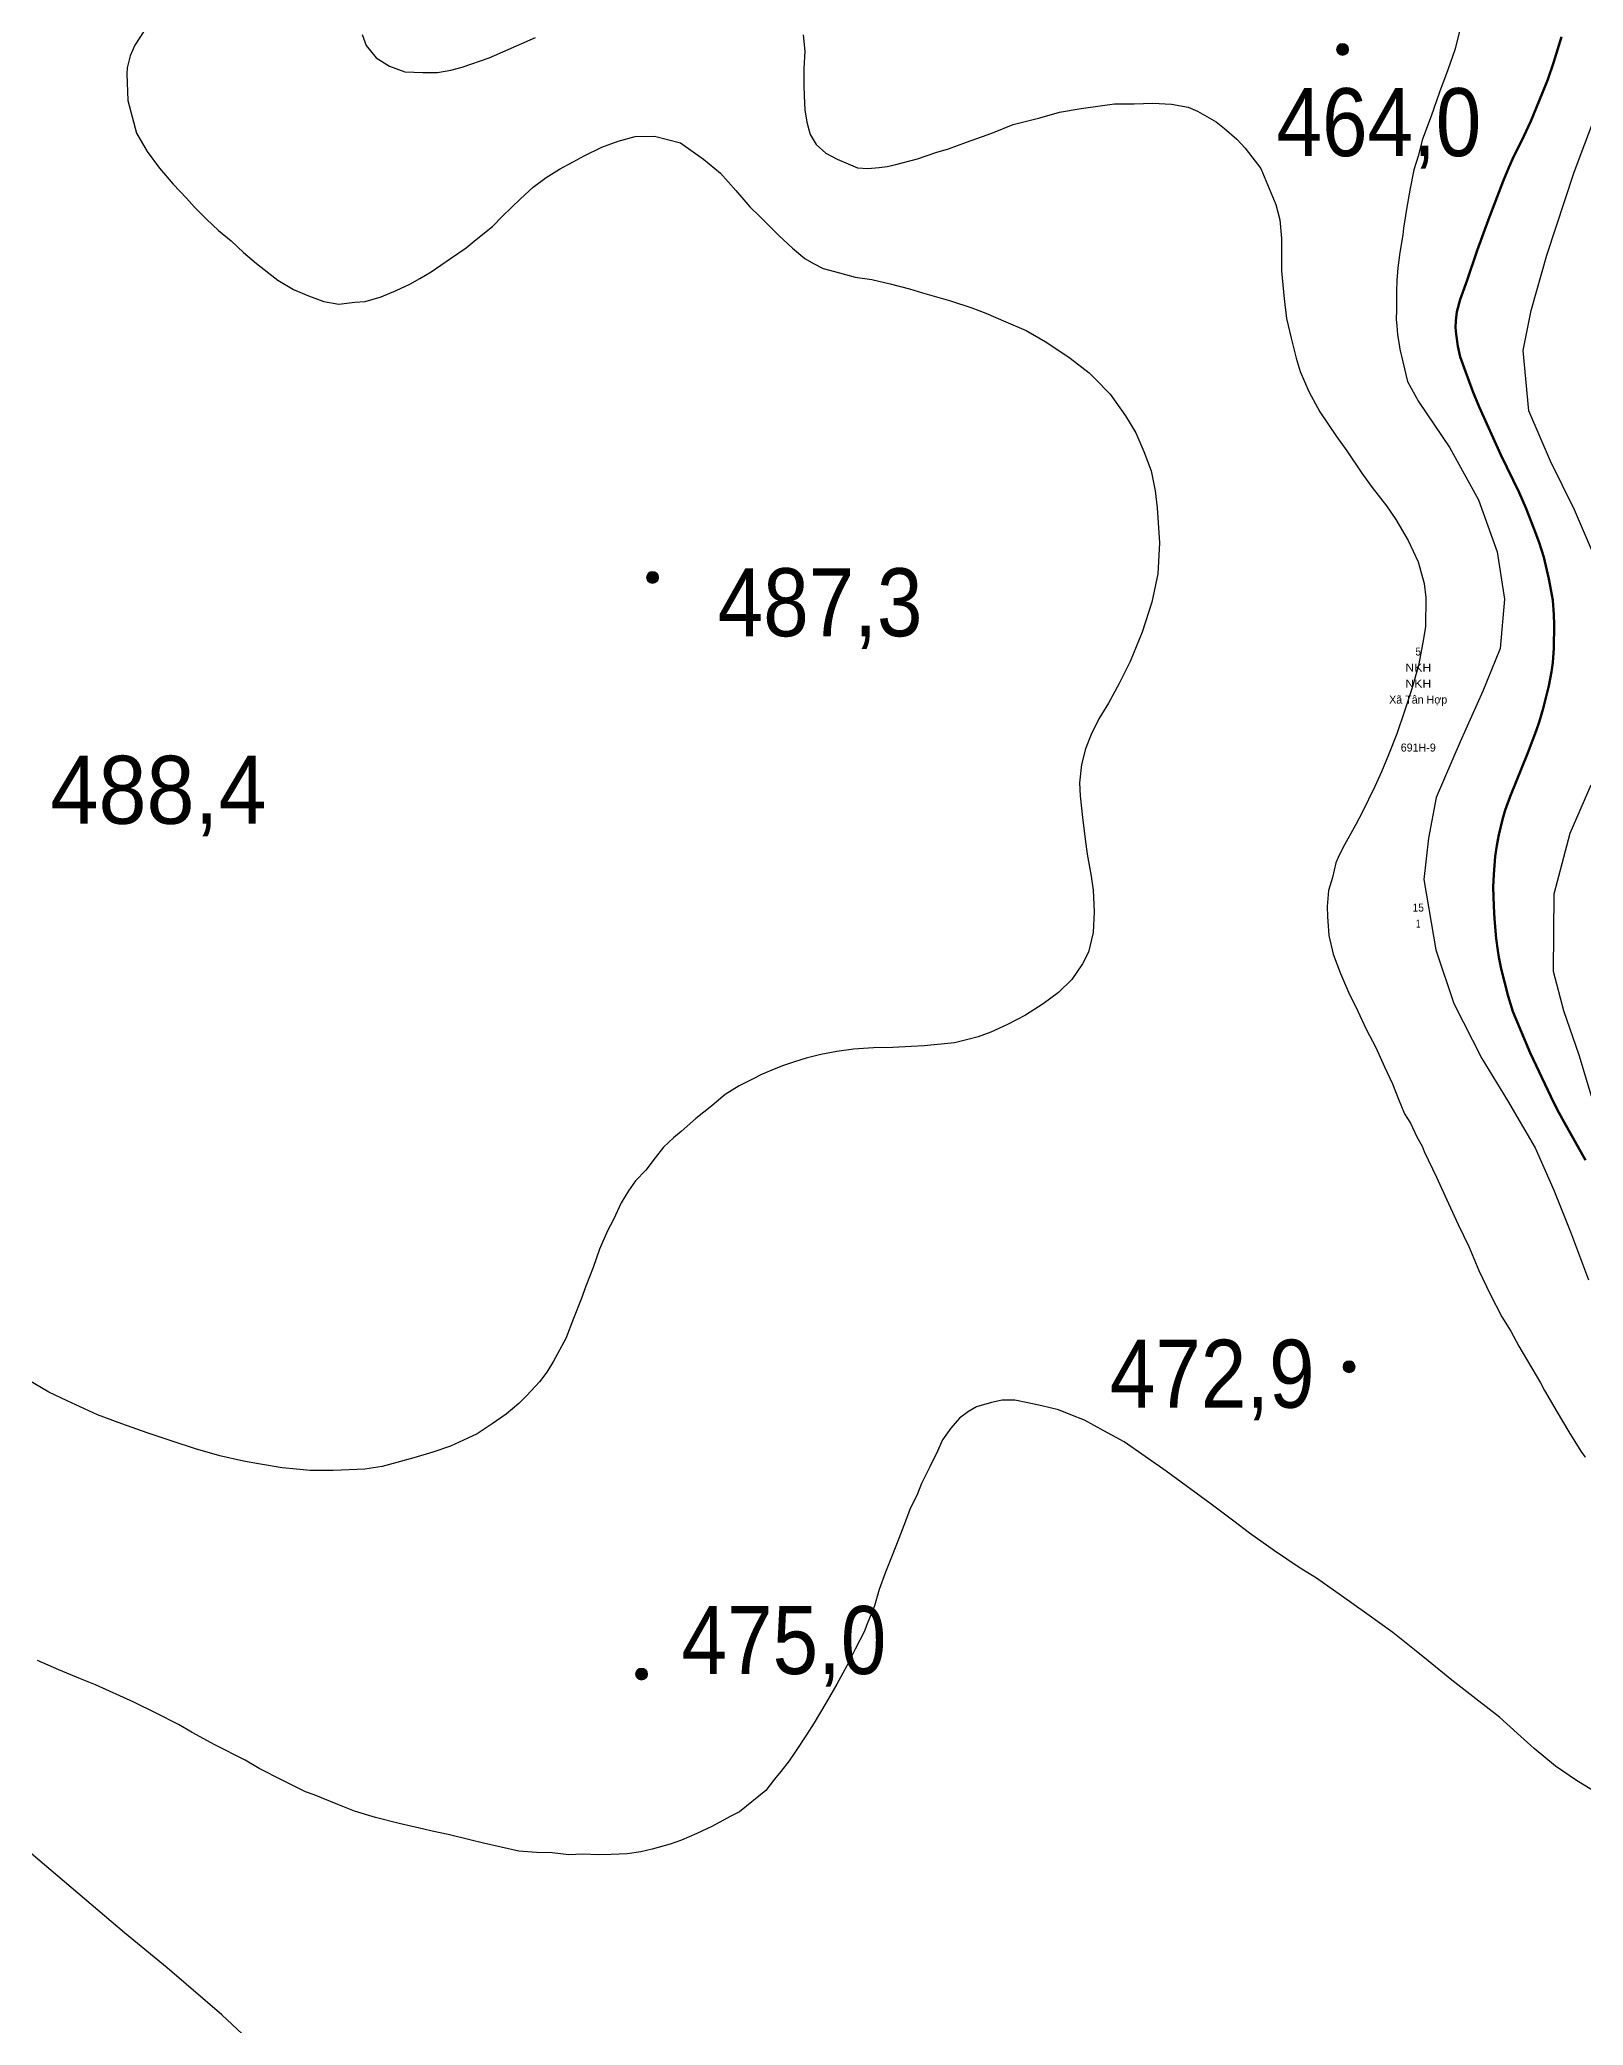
# Model space of a CAD drawing. Header units: metres. Extents: x 549268 to 556659, y 1838059 to 1844558.
# Drawn here: x 550869.3 to 551255.3, y 1842483.1 to 1842979.5 of the extents above; entities that cross this region are included whole.
import ezdxf
from ezdxf.enums import TextEntityAlignment as Align

# ---------------------------------------------------------------- set-up
doc = ezdxf.new("R2010")
doc.units = ezdxf.units.M
doc.header["$LTSCALE"] = 0.8
for name, color, linetype, lineweight in [('1', 7, 'Continuous', 25), ('2', 7, 'Continuous', 53), ('5', 7, 'Continuous', 13)]:
    doc.layers.add(name, color=color, linetype=linetype, lineweight=lineweight)
doc.layers.add('15', color=7, linetype='Continuous')

msp = doc.modelspace()

# ---------------------------------------------------------------- hatches: boundary and pattern name
at = {"layer": '5'}
for points in [[(551196.63, 1842977.08, 1), (551193.63, 1842977.08, 1)], [(551024.07, 1842845.09, 1), (551021.07, 1842845.09, 1)], [(551198.26, 1842647.76, 1), (551195.26, 1842647.76, 1)], [(551021.34, 1842570.92, 1), (551018.34, 1842570.92, 1)]]:
    msp.add_hatch(color=256, dxfattribs=at).paths.add_polyline_path(points)

# ---------------------------------------------------------------- linework, layer by layer
at = {"layer": '1'}
for points in [[(550895.48, 1842981.74), (550893.15, 1842978.17), (550891.97, 1842975.5), (550891.21, 1842972.5), (550891.14, 1842970.98), (550891.34, 1842964.32), (550893.5, 1842956.14), (550896.22, 1842951.55), (550899.26, 1842947.39), (550902.66, 1842943.4), (550906, 1842939.91), (550908.05, 1842937.64), (550911.07, 1842934.61), (550914.07, 1842931.83), (550917.17, 1842929.19), (550920.31, 1842926.3), (550923.55, 1842923.56), (550926.63, 1842921.16), (550928.86, 1842919.42), (550932.82, 1842917.02), (550936.55, 1842915.46), (550940.38, 1842914.05), (550944.13, 1842913.38), (550948.1, 1842913.88), (550950.72, 1842914.08), (550954.75, 1842915.21), (550958.46, 1842916.81), (550961.92, 1842918.38), (550964.39, 1842919.82), (550967.22, 1842921.44), (550972.09, 1842924.82), (550975.93, 1842927.44), (550978.44, 1842929.52)], [(550949.96, 1842980.84), (550950.94, 1842978.07), (550953.47, 1842974.98), (550956.76, 1842972.86), (550960.59, 1842971.45), (550965.16, 1842971.26), (550968.81, 1842971.34), (550972.15, 1842971.88), (550974.96, 1842972.61), (550981.73, 1842974.97), (550993.32, 1842980.08)], [(551060.23, 1842980.73), (551060.62, 1842976.62), (551060.4, 1842972.3), (551060.43, 1842968.02), (551060.49, 1842965.5), (551060.68, 1842961.99), (551061.19, 1842958.9), (551061.95, 1842955.84), (551063.53, 1842953.27), (551065.94, 1842951.17)], [(551224.53, 1842982.32), (551223.27, 1842977.25), (551221.41, 1842971.97), (551219.33, 1842966.41), (551217.31, 1842960.35), (551215.12, 1842954.66), (551214.02, 1842950.36), (551212.93, 1842946.94), (551211.92, 1842941.89), (551211.13, 1842937.13), (551210.33, 1842932.36), (551210.16, 1842930.7), (551209.45, 1842926.32), (551208.92, 1842922.47), (551208.68, 1842919.29), (551208.64, 1842916.63), (551208.65, 1842913.48), (551208.59, 1842911.96), (551208.51, 1842909.55), (551208.7, 1842908.06), (551208.87, 1842905.69), (551209.29, 1842903.34), (551209.44, 1842902.1), (551211.38, 1842894.09), (551214.13, 1842889.05), (551221.93, 1842877.45), (551229.13, 1842864.47), (551233.74, 1842851.43), (551235.61, 1842839.6), (551234.56, 1842827.28), (551230.18, 1842816.62), (551224.5, 1842803.98), (551218.49, 1842790.04), (551216.59, 1842779.87), (551215.44, 1842769.52), (551218.41, 1842751.99), (551222.94, 1842738.55), (551229.98, 1842724.77), (551236.35, 1842714.29), (551243.28, 1842702.44), (551247.97, 1842691.87), (551252.12, 1842681.5), (551256.6, 1842669.48)], [(551258.36, 1842849.76), (551253.08, 1842861.94), (551247.14, 1842874.17), (551241.68, 1842886.71), (551240.31, 1842901.84), (551242.31, 1842911.82), (551246.16, 1842925.66), (551253.04, 1842946.36), (551261.32, 1842968.28)], [(551065.94, 1842951.17), (551068.78, 1842949.63), (551071.45, 1842948.45), (551073.84, 1842947.49), (551076.39, 1842947.3), (551079.26, 1842947.54), (551081.25, 1842947.78), (551083.45, 1842948.31), (551088.82, 1842949.74), (551093.42, 1842951.32), (551096.59, 1842952.22), (551101.04, 1842953.91), (551106.25, 1842955.7), (551107.81, 1842956.27), (551112.74, 1842958.27), (551119.46, 1842960), (551124.34, 1842961.36), (551129.77, 1842962.29), (551135.1, 1842963.08), (551138.08, 1842963.46), (551143, 1842963.44), (551147.64, 1842963.64), (551152.35, 1842963.35), (551156.48, 1842962.6), (551158.87, 1842961.64), (551163.49, 1842958.93), (551165.59, 1842957.3), (551168.69, 1842954.66), (551170.74, 1842952.4), (551172.4, 1842950.21), (551174.65, 1842947.33), (551178.43, 1842938.34), (551179.42, 1842934.43), (551179.87, 1842929.82), (551179.82, 1842925.15), (551179.87, 1842921.75), (551180.49, 1842914.76), (551181.11, 1842909.79), (551182.23, 1842904.88), (551183.48, 1842899.87), (551184.52, 1842896.59), (551186.66, 1842891.56), (551189.44, 1842886.48), (551193.62, 1842880.32), (551196.21, 1842876.73), (551199.94, 1842871.14), (551202.53, 1842867.55), (551206.13, 1842862.96), (551208.44, 1842859.59), (551211.5, 1842854.29), (551214.06, 1842848.94), (551215.49, 1842843.56), (551215.92, 1842840.08), (551215.83, 1842832.76), (551215.19, 1842828.77), (551214.13, 1842823.08), (551212.47, 1842817.2), (551210.64, 1842811.67), (551208.7, 1842806.01), (551206.59, 1842800.7), (551204.85, 1842796.44), (551203.15, 1842792.82), (551199.95, 1842786.12), (551198.42, 1842783.28), (551195.23, 1842777.45)], [(550978.44, 1842929.52), (550982.57, 1842932.82), (550985.03, 1842935.39), (550989.53, 1842939.74), (550992.7, 1842942.66), (550995.93, 1842945.08), (550999.33, 1842947.14), (551002.76, 1842948.96), (551005.48, 1842950.43), (551009.87, 1842952.62), (551013.97, 1842954.14), (551018.24, 1842955.31), (551023.02, 1842955.4), (551029.54, 1842953.69), (551035.35, 1842949.62), (551039.57, 1842946.11), (551043.39, 1842941.8), (551046.93, 1842937.7), (551049.51, 1842935.24), (551054.13, 1842930.52), (551057.55, 1842927.42), (551060.65, 1842924.78), (551062.83, 1842923.53), (551065.25, 1842922.32), (551069.3, 1842921.19), (551073.22, 1842920.16), (551077.45, 1842919.56), (551082, 1842918.48), (551086.83, 1842917.2), (551090.11, 1842916.22), (551097.05, 1842914.18), (551102.44, 1842912.46), (551105.88, 1842911.12), (551110.94, 1842908.98), (551116, 1842906.83), (551120.77, 1842904.02), (551122.42, 1842902.97), (551126.97, 1842899.88), (551131.72, 1842896.18), (551133.14, 1842894.84), (551137.04, 1842890.92), (551140.87, 1842885.47), (551143.42, 1842881.24), (551145.39, 1842876.57), (551147.25, 1842871.75), (551148.26, 1842866.71), (551148.79, 1842862.48), (551149.38, 1842853.73), (551148.96, 1842845.98), (551147.45, 1842838.85), (551144.98, 1842831.35), (551141.98, 1842824.04), (551139.26, 1842818.53), (551136.59, 1842813.66), (551134.19, 1842809.7), (551132.28, 1842805.8), (551130.83, 1842802.21), (551129.81, 1842798.3), (551129.37, 1842793.71), (551129.53, 1842790.44), (551130.07, 1842785.09), (551130.75, 1842779.62), (551131.22, 1842775.9), (551132.29, 1842770.35), (551132.72, 1842766.87)], [(551257.38, 1842715.41), (551254.28, 1842725.66), (551250.43, 1842736.72), (551247.91, 1842746.52), (551248.07, 1842765.99), (551252.02, 1842781.14), (551257.25, 1842793.21)], [(551195.23, 1842777.45), (551194.02, 1842775.03), (551193.43, 1842773.7), (551192.62, 1842770.06), (551191.64, 1842766.79), (551191.25, 1842762.83), (551191.32, 1842760.31), (551191.66, 1842755.56), (551192.74, 1842750.9), (551194.61, 1842746.09), (551196.58, 1842741.42), (551198.94, 1842736.66), (551201.02, 1842732.13), (551203.48, 1842727.52), (551205.59, 1842722.74), (551207.64, 1842718.45), (551209.13, 1842714.6), (551210.59, 1842711), (551212.14, 1842708.67), (551213.71, 1842705.21), (551215.02, 1842702.85), (551215.56, 1842701.53), (551218.63, 1842695.1), (551221.6, 1842688.53), (551224.02, 1842683.28), (551226.72, 1842677.81), (551229.23, 1842671.82), (551232, 1842665.86), (551234.98, 1842660.18), (551237.18, 1842656.67), (551239.17, 1842652.88), (551244.6, 1842643.72), (551245.59, 1842641.82), (551248.79, 1842636.42), (551251.68, 1842631.48), (551254.67, 1842626.68), (551255.75, 1842625.17)], [(551132.72, 1842766.87), (551133.01, 1842761.49), (551132.78, 1842756.29), (551131.63, 1842751.35), (551130.09, 1842748.51), (551127.44, 1842744.52), (551124.05, 1842741.32), (551120.25, 1842738.45), (551115.81, 1842735.62), (551111.3, 1842733.29), (551107.13, 1842731.38), (551103.99, 1842730.24), (551101.43, 1842729.54), (551098.12, 1842728.75), (551090.53, 1842727.93), (551087.27, 1842727.77), (551082.62, 1842727.57), (551077.84, 1842727.48), (551072.84, 1842727.1), (551068.62, 1842726.58), (551064.68, 1842725.83), (551061.01, 1842724.87), (551058.09, 1842724), (551055.31, 1842723.02), (551053.39, 1842722.28), (551049.79, 1842720.82), (551047.53, 1842719.66), (551044.21, 1842717.98), (551040.7, 1842715.78), (551037.39, 1842712.97), (551033.37, 1842709.81), (551029.74, 1842706.59), (551027.8, 1842704.96), (551025.31, 1842702.63), (551023.25, 1842699.97), (551020.86, 1842696.9), (551018.29, 1842694.18), (551016.58, 1842691.7), (551014.69, 1842688.69), (551012.81, 1842684.54), (551011.27, 1842681.7), (551009.32, 1842677.17), (551007.75, 1842672.55), (551005.93, 1842667.91), (551004.7, 1842664.61), (551002.78, 1842659.82), (551000.88, 1842654.79), (550997.81, 1842649.11), (550996.13, 1842646.38), (550994.28, 1842644), (550991.17, 1842640.59), (550989.16, 1842638.57), (550985.96, 1842635.9), (550982.48, 1842633.45), (550978.75, 1842630.96), (550976.36, 1842629.91), (550972.08, 1842627.86), (550967.59, 1842626.42), (550962.85, 1842624.94), (550957.73, 1842623.55), (550954.92, 1842622.82), (550950.59, 1842622.15), (550942.68, 1842621.79), (550936.88, 1842621.83), (550933.55, 1842622.17)], [(550933.55, 1842622.17), (550929.98, 1842622.48), (550924.05, 1842623.5), (550920.31, 1842624.17), (550914.35, 1842625.45), (550908.32, 1842627.22), (550902.41, 1842629.13), (550896.21, 1842631.26), (550889.88, 1842633.49), (550883.79, 1842635.76), (550876.17, 1842639.22), (550871.6, 1842641.43), (550864.66, 1842645.48)], [(551253.61, 1842544.3), (551248.36, 1842547.93), (551243.02, 1842552.31), (551239.74, 1842555.31), (551234.34, 1842560.18), (551228.47, 1842564.75), (551222.46, 1842569.42), (551216.56, 1842574.24), (551213.07, 1842576.96), (551207.73, 1842581.34), (551201.23, 1842585.95), (551194.86, 1842590.45), (551188.64, 1842594.85), (551184.26, 1842597.58), (551178.06, 1842601.73), (551171.84, 1842606.12), (551167.92, 1842609.17), (551162.23, 1842613.37), (551150.97, 1842621.68), (551145.72, 1842625.32), (551140.48, 1842628.95), (551135.46, 1842631.73), (551130.59, 1842634.4), (551127.14, 1842635.74), (551124.08, 1842637), (551119.92, 1842637.99), (551116.43, 1842638.69), (551113.18, 1842639.42), (551110.03, 1842639.4), (551107.33, 1842638.82), (551103.56, 1842637.71), (551101.55, 1842636.58), (551099.36, 1842634.92), (551097.16, 1842632.37), (551095.12, 1842629.47), (551093.83, 1842626.66), (551091.92, 1842622.76), (551089.8, 1842618.59), (551088.86, 1842615.95), (551086.95, 1842612.05), (551085.8, 1842609.13), (551084.2, 1842604.77), (551082.47, 1842600.52), (551080.83, 1842596.4), (551079.23, 1842592.04), (551078.1, 1842587.99), (551076.07, 1842583.06), (551075.61, 1842581.62), (551073.27, 1842577.16), (551071.14, 1842572.99), (551068.69, 1842568.39), (551065.88, 1842563.63), (551062.96, 1842558.72), (551061.06, 1842555.71), (551058.3, 1842551.58), (551056.7, 1842549.23), (551054.63, 1842546.58), (551053.11, 1842544.62), (551050.94, 1842541.83), (551044.29, 1842536.46), (551042.15, 1842535.43), (551037.43, 1842532.83), (551033.61, 1842531.09), (551029.79, 1842529.35), (551027.01, 1842528.37)], [(551027.01, 1842528.37), (551022.49, 1842527.18), (551019.68, 1842526.45), (551016.2, 1842526.01), (551012.2, 1842525.77), (551009.04, 1842525.75), (551005.12, 1842525.89), (551001.61, 1842525.71), (550997.51, 1842526.2), (550993.58, 1842526.34), (550989.12, 1842526.67), (550984.71, 1842527.63), (550980.3, 1842528.6), (550976.92, 1842529.44), (550971.45, 1842530.77), (550967.43, 1842531.66), (550965.35, 1842532.15), (550959.25, 1842533.54), (550953.26, 1842535.06), (550948.01, 1842536.68), (550943.9, 1842538.31), (550937.92, 1842540.71), (550935.81, 1842541.46), (550930.16, 1842544.29), (550924.22, 1842547.33), (550920.69, 1842549.41), (550913.14, 1842553.26), (550907.46, 1842556.34), (550904.06, 1842558.31), (550898.41, 1842561.14), (550892.89, 1842563.86), (550883.27, 1842568.2), (550879.54, 1842569.76), (550874.09, 1842571.98), (550868.75, 1842574.34)], [(551258.93, 1842541.05), (551253.61, 1842544.3)], [(550922.65, 1842478.49), (550914.88, 1842485.69), (550901.21, 1842497.47), (550890.52, 1842506.25), (550865.56, 1842527.51)]]:
    msp.add_lwpolyline(points, dxfattribs=at)
at = {"layer": '2'}
for points in [[(551249.88, 1842980.25), (551247.89, 1842973.71), (551246.41, 1842969.56), (551245.06, 1842966.09), (551242.18, 1842959.15), (551239.87, 1842954.17), (551237.93, 1842950.36), (551236.69, 1842947.56), (551235.29, 1842944.16), (551231.63, 1842934.53), (551228.75, 1842926.78), (551226.28, 1842919.38), (551224.57, 1842914.57), (551223.71, 1842911.46), (551223.41, 1842909.18)], [(551223.41, 1842909.18), (551223.4, 1842907.59), (551223.52, 1842905.88), (551223.95, 1842902.91), (551224.56, 1842900.26), (551225.49, 1842897.5), (551227.73, 1842891.55), (551229.27, 1842887.73), (551234.72, 1842875.7), (551239.29, 1842866.27), (551240.96, 1842862.46), (551242.9, 1842857.56), (551244.28, 1842853.82), (551245.46, 1842850.11), (551246.69, 1842844.71), (551247.66, 1842839.37), (551247.98, 1842835.69), (551248.05, 1842833.33), (551247.97, 1842827.36), (551247.67, 1842823.77), (551247.36, 1842821.48), (551246.67, 1842817.95), (551245.29, 1842812.3), (551244.29, 1842808.9), (551243.52, 1842806.68), (551241.43, 1842801.19), (551237.04, 1842790.28), (551235.79, 1842786.85), (551235.1, 1842784.52), (551234.18, 1842780.69), (551233.68, 1842778.07), (551233.29, 1842775.32), (551232.91, 1842770.79), (551232.82, 1842767.74), (551232.94, 1842762.86), (551233.14, 1842759.68), (551233.54, 1842754.84), (551233.91, 1842751.8), (551234.18, 1842750.16), (551234.8, 1842747.26), (551236.54, 1842740.39), (551237.74, 1842736.55), (551242.02, 1842726.2), (551247.17, 1842715.28), (551248.78, 1842712.06), (551250.5, 1842708.85), (551255.85, 1842699.42)]]:
    msp.add_lwpolyline(points, dxfattribs=at)
at = {"layer": '5'}
for centre in [(551195.13, 1842977.08), (551022.57, 1842845.09), (551196.76, 1842647.76), (551019.84, 1842570.92)]:
    msp.add_circle(centre, 1.5, dxfattribs=at)

# ---------------------------------------------------------------- texts
at = {"layer": '15'}
for s, width, p in [('5', 0.9, (551214.04, 1842825.54)), ('NKH', 1.15, (551214.05, 1842821.54)), ('NKH', 1.15, (551214.05, 1842817.54)), ('15', 0.95, (551214.05, 1842761.54)), ('1', 0.75, (551214.04, 1842757.54))]:
    msp.add_text(s, height=2, dxfattribs=dict(at, width=width)).set_placement(p, align=Align.CENTER)
for s, p in [('Xã Tân Hợp', (551214.04, 1842813.54)), ('691H-9', (551214.05, 1842801.54))]:
    msp.add_text(s, height=2, dxfattribs=at).set_placement(p, align=Align.CENTER)
at = {"layer": '5'}
for s, width, p in [('464,0', 0.9, (551178.61, 1842950.39)), ('487,3', 0.9, (551038.87, 1842830.36)), ('488,4', 0.95, (550872.01, 1842783.48)), ('472,9', 0.9, (551136.92, 1842637.5)), ('475,0', 0.9, (551029.84, 1842570.92))]:
    msp.add_text(s, height=17, dxfattribs=dict(at, width=width)).set_placement(p)

doc.saveas('drawing.dxf')
